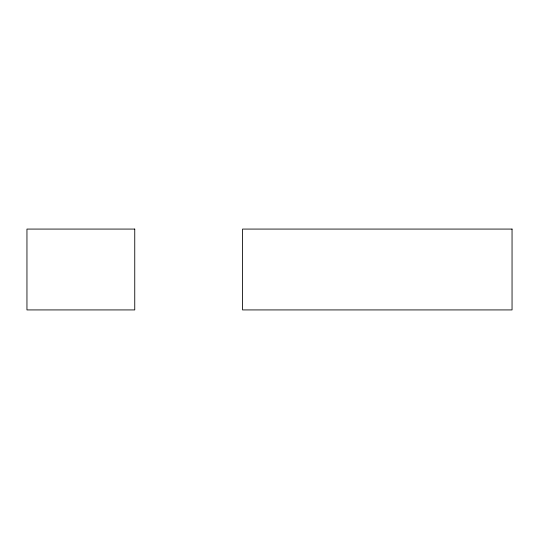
<?xml version="1.0" encoding="UTF-8"?>
<svg xmlns="http://www.w3.org/2000/svg" width="539" height="539" viewBox="0 0 539 539"><rect width="100%" height="100%" fill="white"/><g stroke="black" fill="none" stroke-linecap="round" stroke-linejoin="round"><path stroke-width="0.81" d="M134.75 229.075L26.95 229.075L26.95 309.925L134.75 309.925L134.75 229.075M512.05 229.075L242.55 229.075L242.55 309.925L512.05 309.925L512.05 229.075"/></g></svg>
